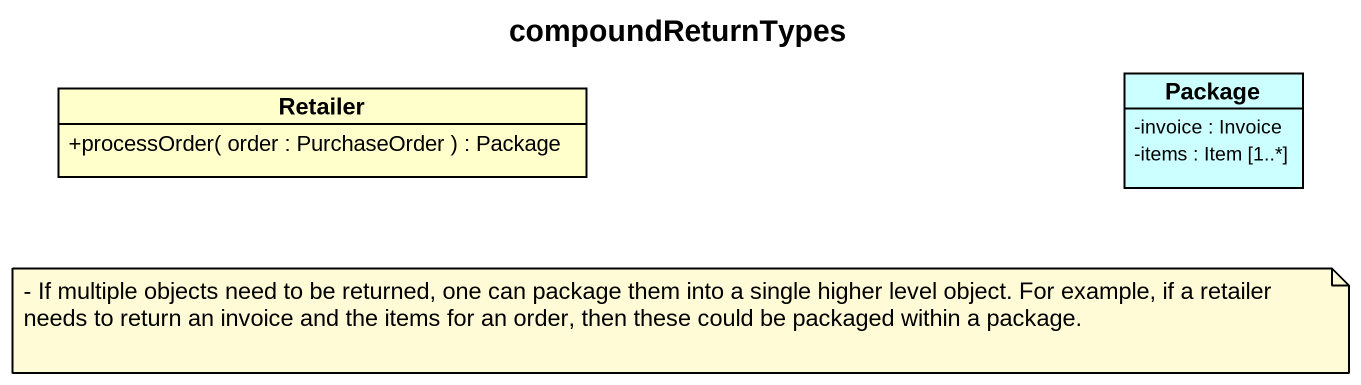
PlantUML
@startuml
title compoundReturnTypes
hide circle
hide empty members
skinparam classAttributeIconSize 0
class Retailer #FFFFCC {
  +processOrder( order : PurchaseOrder ) : Package
}
class "Package" as Package_ #CCFFFF {
  -invoice : Invoice
  -items : Item [1..*]
}
note as N1
  - If multiple objects need to be returned, one can package them into a single higher level object. For example, if a retailer needs to return an invoice and the items for an order, then these could be packaged within a package.
end note
@enduml
